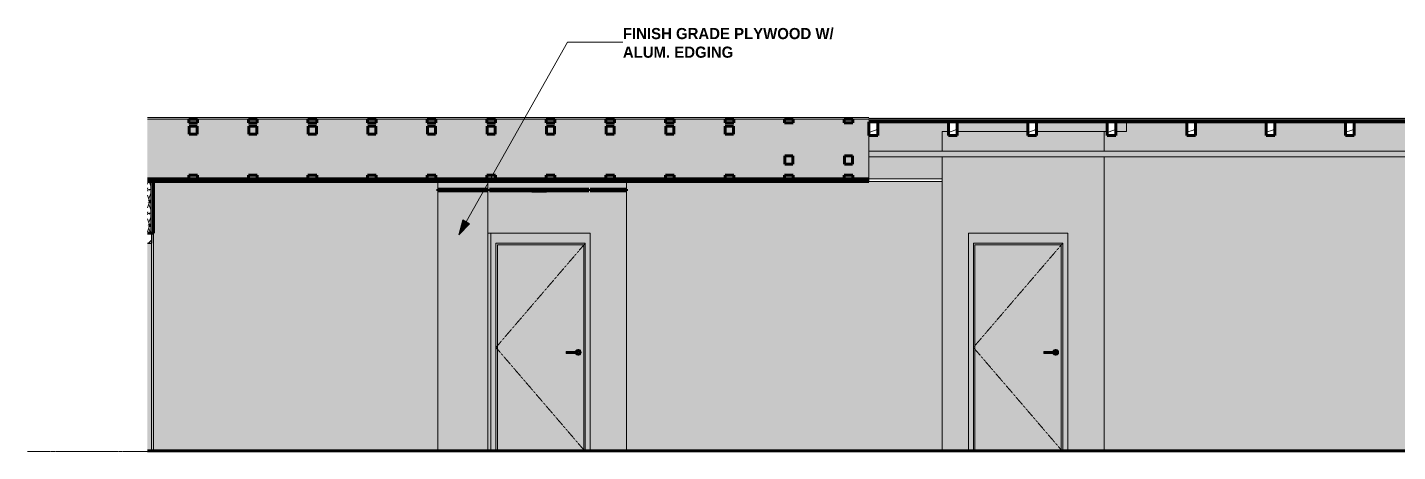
# Model space of a CAD drawing. Header units: inches. Extents: x -3510 to 2128, y -38 to 218.
# Drawn here: x -3510 to -2958, y 0 to 171 of the extents above; entities that cross this region are included whole.
import ezdxf

# ---------------------------------------------------------------- set-up
doc = ezdxf.new("R2010")
doc.units = ezdxf.units.IN
doc.header["$MEASUREMENT"] = 0
doc.linetypes.add('Dash 1_16_', pattern=[0.125, 0.0625, -0.0625])
doc.linetypes.add('Grid Line 1_2_', pattern=[0.875, 0.5, -0.125, 0.125, -0.125])
for name, color, linetype, lineweight in [('0-1', 7, 'Continuous', 5), ('0-3', 50, 'Continuous', 9), ('A-CLNG-1', 251, 'Continuous', 5), ('A-CLNG-2', 250, 'Continuous', 60), ('A-CLNG-3', 7, 'Continuous', 18), ('A-CLNG-4', 13, 'Continuous', 5), ('A-CLNG-5', 13, 'Continuous', 60), ('A-CLNG-PATT-1', 50, 'Continuous', 9), ('A-DOOR', 31, 'Continuous', 18), ('A-DOOR-5', 31, 'Continuous', 30), ('A-DOOR-6', 31, 'Dash 1_16_', 9), ('A-DOOR-7', 31, 'Continuous', 9), ('A-DOOR-FRAM', 31, 'Continuous', 9), ('A-DOOR-FRAM-3', 31, 'Continuous', 30), ('A-DOOR-FRAM-4', 31, 'Continuous', 18), ('A-FLOR-1', 31, 'Continuous', 5), ('A-FLOR-2', 8, 'Continuous', 5), ('A-FLOR-3', 7, 'Continuous', 18), ('A-FLOR-4', 250, 'Continuous', 60), ('A-FLOR-LEVL-1', 51, 'Grid Line 1_2_', 9), ('A-FLOR-MCUT-1', 7, 'Continuous', 18), ('A-FLOR-PATT-1', 252, 'Continuous', 9), ('A-FLOR-PATT-2', 253, 'Continuous', 9), ('A-FLOR-PATT-3', 50, 'Continuous', 9), ('A-WALL', 113, 'Continuous', 18), ('A-WALL-PATT-1', 111, 'Continuous', 9), ('E-LITE-EQPM', 33, 'Continuous', 9), ('G-ANNO-TEXT', 231, 'Continuous', 9), ('I-WALL', 2, 'Continuous', 18), ('I-WALL-3', 2, 'Continuous', 5), ('I-WALL-4', 2, 'Continuous', 60), ('P-PIPE', 3, 'Continuous', 9), ('P-PIPE-1', 3, 'Continuous', 5), ('S-BEAM', 12, 'Continuous', 9), ('S-BEAM-1', 250, 'Continuous', 60), ('S-BEAM-3', 50, 'Continuous', 9)]:
    doc.layers.add(name, color=color, linetype=linetype, lineweight=lineweight)
doc.styles.add('Century Gothic_B', font='GOTHICB.TTF', dxfattribs={"height": 4.5})
pattern_1 = [(161.57, (-2832.153, 0.24), (-1.92045124, 0.00015035), [0, -13.661, 1.517, 0]), (18.43, (-2832.633, 0.24), (-1.92045124, -0.00015035), [0, -13.661, 1.517, 0]), (108.43, (-2832.153, 0.24), (0.9599691, -4.80073665), [4.553, -10.625]), (71.57, (-2832.633, 0.24), (0.9599691, 4.80073665), [4.553, -10.625])]
pattern_2 = [(0, (-2832.393, 0), (0, 2.399), []), (315, (-2832.393, 0), (2.398506, 0), [3.393, -3.393]), (45, (-2832.393, 0), (2.398506, 0), [3.393, -3.393])]
pattern_3 = [(0, (-2832.393, 0), (7.68, 1.92), [0.634, -5.126, 0.634, -5.126, -30.72]), (0, (-2832.393, 0), (7.68, 1.92), [-11.52, 0.634, -10.886, 0.634, -5.126, -13.44]), (0, (-2832.393, 0), (7.68, 1.92), [-28.8, 0.634, -3.206, 0.634, -8.966]), (120, (-2829.513, 0.96), (-5.502769, 5.691075), [0.634, -5.126, 0.634, -5.126, -30.72]), (120, (-2829.513, 0.96), (-5.502769, 5.691075), [-11.52, 0.634, -10.886, 0.634, -5.126, -13.44]), (120, (-2829.513, 0.96), (-5.502769, 5.691075), [-28.8, 0.634, -3.206, 0.634, -8.966]), (240, (-2828.553, 4.8), (-2.177231, -7.611075), [0.634, -5.126, 0.634, -5.126, -30.72]), (240, (-2828.553, 4.8), (-2.177231, -7.611075), [-11.52, 0.634, -10.886, 0.634, -5.126, -13.44]), (240, (-2828.553, 4.8), (-2.177231, -7.611075), [-28.8, 0.634, -3.206, 0.634, -8.966])]
pattern_4 = [(135, (-2832.393, 0), (-2.12132, -2.12132), [])]
pattern_5 = [(0, (-2832.393, 0), (15.36, 3.84), [0.634, -10.886, 0.634, -10.886, -61.44]), (0, (-2832.393, 0), (15.36, 3.84), [-23.04, 0.634, -22.406, 0.634, -10.886, -26.88]), (0, (-2832.393, 0), (15.36, 3.84), [-57.6, 0.634, -7.046, 0.634, -18.566]), (120, (-2826.633, 1.92), (-11.005538, 11.38215), [0.634, -10.886, 0.634, -10.886, -61.44]), (120, (-2826.633, 1.92), (-11.005538, 11.38215), [-23.04, 0.634, -22.406, 0.634, -10.886, -26.88]), (120, (-2826.633, 1.92), (-11.005538, 11.38215), [-57.6, 0.634, -7.046, 0.634, -18.566]), (240, (-2824.713, 9.6), (-4.354462, -15.22215), [0.634, -10.886, 0.634, -10.886, -61.44]), (240, (-2824.713, 9.6), (-4.354462, -15.22215), [-23.04, 0.634, -22.406, 0.634, -10.886, -26.88]), (240, (-2824.713, 9.6), (-4.354462, -15.22215), [-57.6, 0.634, -7.046, 0.634, -18.566])]
pattern_6 = [(216.87, (-2829.194, 7.997), (23.9897714, 15.993643), [3.998, -35.986]), (206.565, (-2824.396, 5.598), (-7.99708, -7.99662), [8.941, -8.941]), (198.435, (-2824.396, 1.599), (-15.993845, -7.997098), [5.058, -20.23])]

# ---------------------------------------------------------------- blocks, each defined once
blk = doc.blocks.new('CTR - 1st Phase - Shell_rvt-1-INTERIOR ELEVATION - CORRIDOR NORTH _102_ - EAST WALL')
at = {"layer": 'A-CLNG-1'}
blk.add_hatch(color=256, dxfattribs=at).paths.add_polyline_path([(-3461.55, 109.5), (-3170.93, 109.5), (-3170.93, 110), (-3461.55, 110)], flags=0)
at = {"layer": 'A-CLNG-PATT-1'}
h = blk.add_hatch(dxfattribs=at)
h.set_pattern_fill('FP_5', color=256, style=0, pattern_type=2)
h.set_pattern_definition(pattern_5)
h.paths.add_polyline_path([(-3181.63, 108.87), (-3170.93, 108.87), (-3170.93, 109.5), (-3461.55, 109.5), (-3461.55, 108.87), (-3197.18, 108.87)], flags=0)
at = {"layer": 'A-FLOR-1'}
h = blk.add_hatch(color=256, dxfattribs=at)
h.paths.add_polyline_path([(-3170.93, 110), (-3141.37, 110), (-3141.37, 118.81), (-3170.93, 118.81), (-3170.93, 117.92)], flags=0)
h.paths.add_polyline_path([(-3150.53, 121.19), (-3141.37, 121.19), (-3141.37, 129), (-3138.87, 129), (-3138.87, 133), (-3167.37, 133), (-3167.37, 127.5), (-3170.87, 127.5), (-3170.87, 133), (-3170.93, 133), (-3170.93, 121.19), (-3166.08, 121.19)], flags=0)
h.paths.add_polyline_path([(-3090.81, 129), (-3075.02, 129), (-3075.02, 133), (-3103.37, 133), (-3103.37, 129), (-3091.7, 129)], flags=0)
h.paths.add_polyline_path([(-3106.87, 129), (-3106.87, 133), (-3135.37, 133), (-3135.37, 129), (-3130.81, 129)], flags=0)
h = blk.add_hatch(color=256, dxfattribs=at)
h.paths.add_polyline_path([(-2796.02, 129), (-2796.02, 133), (-2803.9, 133), (-2803.9, 129)], flags=0)
h.paths.add_polyline_path([(-3074.87, 129), (-3074.87, 133), (-3075.02, 133), (-3075.02, 129)], flags=0)
h.paths.add_polyline_path([(-3071.37, 129), (-3067.15, 129), (-3067.15, 133), (-3071.37, 133)], flags=0)
at = {"layer": 'A-FLOR-2'}
blk.add_hatch(color=256, dxfattribs=at).paths.add_polyline_path([(-2466.27, 133.75), (-2466.27, 134.25), (-3170.93, 134.25), (-3170.93, 133.75), (-2468.21, 133.75)], flags=0)
at = {"layer": 'A-FLOR-PATT-1'}
h = blk.add_hatch(dxfattribs=at)
h.set_pattern_fill('FP_1', color=256, style=0, pattern_type=2)
h.set_pattern_definition(pattern_1)
h.paths.add_polyline_path([(-3461.55, 110), (-3170.93, 110), (-3170.93, 134), (-3461.55, 134), (-3461.55, 117.92)], flags=0)
at = {"layer": 'A-FLOR-PATT-2'}
h = blk.add_hatch(dxfattribs=at)
h.set_pattern_fill('FP_2', color=256, style=0, pattern_type=2)
h.set_pattern_definition(pattern_2)
h.paths.add_polyline_path([(-3302.15, 134), (-3170.93, 134), (-3170.93, 134.75), (-3461.55, 134.75), (-3461.55, 134), (-3306.04, 134)], flags=0)
h = blk.add_hatch(dxfattribs=at)
h.set_pattern_fill('FP_3', color=256, style=0, pattern_type=2)
h.set_pattern_definition(pattern_3)
h.paths.add_polyline_path([(-2466.27, 134.25), (-2466.27, 134.77), (-3170.93, 134.77), (-3170.93, 134.25), (-2468.21, 134.25)], flags=0)
h = blk.add_hatch(dxfattribs=at)
h.set_pattern_fill('FP_3', color=256, style=0, pattern_type=2)
h.set_pattern_definition(pattern_3)
h.paths.add_polyline_path([(-3170.93, 0), (-3170.93, 0), (-3212.73, 0)], flags=0)
at = {"layer": 'A-FLOR-PATT-3'}
h = blk.add_hatch(dxfattribs=at)
h.set_pattern_fill('FP_2', color=256, style=0, pattern_type=2)
h.set_pattern_definition(pattern_2)
h.paths.add_polyline_path([(-3170.93, 133), (-2466.27, 133), (-2466.27, 133.75), (-3170.93, 133.75)], flags=0)
h = blk.add_hatch(dxfattribs=at)
h.set_pattern_fill('FP_4', color=256, style=0, pattern_type=2)
h.set_pattern_definition(pattern_4)
h.paths.add_polyline_path([(-3321.15, 0), (-3170.93, 0), (-3170.93, 0.37), (-3461.55, 0.37), (-3461.55, 0), (-3323.15, 0)], flags=0)
h = blk.add_hatch(dxfattribs=at)
h.set_pattern_fill('FP_4', color=256, style=0, pattern_type=2)
h.set_pattern_definition(pattern_4)
h.paths.add_polyline_path([(-2742.24, 0), (-2466.27, 0), (-2466.27, 0.37), (-3170.93, 0.37), (-3170.93, 0), (-2777.3, 0)], flags=0)
at = {"layer": 'A-CLNG-2'}
for p, q in [((-3461.55, 110), (-3170.93, 110)), ((-3461.55, 108.87), (-3170.93, 108.87))]:
    blk.add_line(p, q, dxfattribs=at)
at = {"layer": 'A-CLNG-3'}
for p, q in [((-3170.93, 109.5), (-3461.55, 109.5)), ((-3170.93, 110), (-3141.37, 110)), ((-3170.93, 110), (-3170.93, 108.87)), ((-3141.37, 108.87), (-3170.93, 108.87))]:
    blk.add_line(p, q, dxfattribs=at)
at = {"layer": 'A-FLOR-3'}
for p, q in [((-3170.93, 121.19), (-3170.93, 133)), ((-3075.02, 129), (-3075.02, 133)), ((-3170.93, 110), (-3170.93, 118.81)), ((-3141.37, 110), (-3170.93, 110))]:
    blk.add_line(p, q, dxfattribs=at)
at = {"layer": 'A-FLOR-4'}
for p, q in [((-3170.93, 133), (-2466.27, 133)), ((-3461.55, 110), (-3170.93, 110)), ((-3461.55, 0.37), (-3170.93, 0.37)), ((-3170.93, 0.37), (-2466.27, 0.37))]:
    blk.add_line(p, q, dxfattribs=at)
at = {"layer": 'A-FLOR-MCUT-1'}
for p, q in [((-3170.93, 134.75), (-3461.55, 134.75)), ((-3170.93, 134), (-3461.55, 134)), ((-2466.27, 134.25), (-3170.93, 134.25)), ((-2466.27, 133.75), (-3170.93, 133.75)), ((-3170.93, 0), (-3461.55, 0)), ((-2466.27, 0), (-3170.93, 0))]:
    blk.add_line(p, q, dxfattribs=at)
blk = doc.blocks.new('LVL-Laminated Veneer Lumber - 4X6 S_ PINE - NO_ 1-2419997-INTERIOR ELEVATION - CORRIDOR NORTH _102_ - EAST WALL')
at = {"layer": 'S-BEAM'}
h = blk.add_hatch(dxfattribs=at)
h.set_pattern_fill('FP_7', color=256, style=0, pattern_type=2)
h.set_pattern_definition(pattern_6)
h.paths.add_polyline_path([(-3167.37, 127.5), (-3167.37, 133), (-3170.87, 133), (-3170.87, 127.5)], flags=0)
at = {"layer": 'S-BEAM-1'}
for p, q in [((-3167.37, 133), (-3170.87, 133)), ((-3170.87, 133), (-3170.87, 127.5)), ((-3167.37, 133), (-3167.37, 127.5)), ((-3170.87, 127.5), (-3167.37, 127.5))]:
    blk.add_line(p, q, dxfattribs=at)
blk = doc.blocks.new('LVL-Laminated Veneer Lumber - 4X6 S_ PINE - NO_ 1-V1-INTERIOR ELEVATION - CORRIDOR NORTH _102_ - EAST WALL')
at = {"layer": 'S-BEAM'}
h = blk.add_hatch(dxfattribs=at)
h.set_pattern_fill('FP_7', color=256, style=0, pattern_type=2)
h.set_pattern_definition(pattern_6)
h.paths.add_polyline_path([(-3138.87, 127.5), (-3135.37, 127.5), (-3135.37, 133), (-3138.87, 133), (-3138.87, 129)], flags=0)
at = {"layer": 'S-BEAM-1'}
for p, q in [((-3135.37, 133), (-3138.87, 133)), ((-3138.87, 133), (-3138.87, 127.5)), ((-3135.37, 133), (-3135.37, 127.5)), ((-3138.87, 127.5), (-3135.37, 127.5))]:
    blk.add_line(p, q, dxfattribs=at)
blk = doc.blocks.new('LVL-Laminated Veneer Lumber - 4X6 S_ PINE - NO_ 1-1619293-INTERIOR ELEVATION - CORRIDOR NORTH _102_ - EAST WALL')
at = {"layer": 'S-BEAM'}
h = blk.add_hatch(dxfattribs=at)
h.set_pattern_fill('FP_7', color=256, style=0, pattern_type=2)
h.set_pattern_definition(pattern_6)
h.paths.add_polyline_path([(-3106.87, 127.5), (-3103.37, 127.5), (-3103.37, 133), (-3106.87, 133), (-3106.87, 129)], flags=0)
at = {"layer": 'S-BEAM-1'}
for p, q in [((-3103.37, 133), (-3106.87, 133)), ((-3106.87, 133), (-3106.87, 127.5)), ((-3103.37, 133), (-3103.37, 127.5)), ((-3106.87, 127.5), (-3103.37, 127.5))]:
    blk.add_line(p, q, dxfattribs=at)
blk = doc.blocks.new('LVL-Laminated Veneer Lumber - 4X6 S_ PINE - NO_ 1-V2-INTERIOR ELEVATION - CORRIDOR NORTH _102_ - EAST WALL')
at = {"layer": 'S-BEAM'}
h = blk.add_hatch(dxfattribs=at)
h.set_pattern_fill('FP_7', color=256, style=0, pattern_type=2)
h.set_pattern_definition(pattern_6)
h.paths.add_polyline_path([(-3074.87, 127.5), (-3071.37, 127.5), (-3071.37, 133), (-3074.87, 133), (-3074.87, 129)], flags=0)
at = {"layer": 'S-BEAM-1'}
for p, q in [((-3071.37, 133), (-3074.87, 133)), ((-3074.87, 133), (-3074.87, 127.5)), ((-3071.37, 133), (-3071.37, 127.5)), ((-3074.87, 127.5), (-3071.37, 127.5))]:
    blk.add_line(p, q, dxfattribs=at)
blk = doc.blocks.new('LVL-Laminated Veneer Lumber - 4X6 S_ PINE - NO_ 1-1619292-INTERIOR ELEVATION - CORRIDOR NORTH _102_ - EAST WALL')
at = {"layer": 'S-BEAM'}
h = blk.add_hatch(dxfattribs=at)
h.set_pattern_fill('FP_7', color=256, style=0, pattern_type=2)
h.set_pattern_definition(pattern_6)
h.paths.add_polyline_path([(-3042.87, 127.5), (-3039.37, 127.5), (-3039.37, 133), (-3042.87, 133), (-3042.87, 129)], flags=0)
at = {"layer": 'S-BEAM-1'}
for p, q in [((-3039.37, 133), (-3042.87, 133)), ((-3042.87, 133), (-3042.87, 127.5)), ((-3039.37, 133), (-3039.37, 127.5)), ((-3042.87, 127.5), (-3039.37, 127.5))]:
    blk.add_line(p, q, dxfattribs=at)
blk = doc.blocks.new('LVL-Laminated Veneer Lumber - 4X6 S_ PINE - NO_ 1-V3-INTERIOR ELEVATION - CORRIDOR NORTH _102_ - EAST WALL')
at = {"layer": 'S-BEAM'}
h = blk.add_hatch(dxfattribs=at)
h.set_pattern_fill('FP_7', color=256, style=0, pattern_type=2)
h.set_pattern_definition(pattern_6)
h.paths.add_polyline_path([(-3010.87, 127.5), (-3007.37, 127.5), (-3007.37, 133), (-3010.87, 133), (-3010.87, 129)], flags=0)
at = {"layer": 'S-BEAM-1'}
for p, q in [((-3007.37, 133), (-3010.87, 133)), ((-3010.87, 133), (-3010.87, 127.5)), ((-3007.37, 133), (-3007.37, 127.5)), ((-3010.87, 127.5), (-3007.37, 127.5))]:
    blk.add_line(p, q, dxfattribs=at)
blk = doc.blocks.new('LVL-Laminated Veneer Lumber - 4X6 S_ PINE - NO_ 1-V4-INTERIOR ELEVATION - CORRIDOR NORTH _102_ - EAST WALL')
at = {"layer": 'S-BEAM'}
h = blk.add_hatch(dxfattribs=at)
h.set_pattern_fill('FP_7', color=256, style=0, pattern_type=2)
h.set_pattern_definition(pattern_6)
h.paths.add_polyline_path([(-2978.87, 127.5), (-2975.37, 127.5), (-2975.37, 133), (-2978.87, 133), (-2978.87, 129)], flags=0)
at = {"layer": 'S-BEAM-1'}
for p, q in [((-2975.37, 133), (-2978.87, 133)), ((-2978.87, 133), (-2978.87, 127.5)), ((-2975.37, 133), (-2975.37, 127.5)), ((-2978.87, 127.5), (-2975.37, 127.5))]:
    blk.add_line(p, q, dxfattribs=at)
blk = doc.blocks.new('TRUSS - 24_-2435744-INTERIOR ELEVATION - CORRIDOR NORTH _102_ - EAST WALL')
at = {"layer": 'S-BEAM-1'}
for p, q in [((-3180.87, 134), (-3180.87, 132.5)), ((-3180.87, 134), (-3177.37, 134)), ((-3180.87, 132.5), (-3177.37, 132.5)), ((-3177.37, 132.5), (-3177.37, 134)), ((-3180.75, 119.19), (-3177.5, 119.19)), ((-3180.75, 119.19), (-3180.75, 115.94)), ((-3177.5, 115.94), (-3180.75, 115.94)), ((-3177.5, 119.19), (-3177.5, 115.94)), ((-3180.87, 111.5), (-3180.87, 110)), ((-3180.87, 111.5), (-3177.37, 111.5)), ((-3177.37, 110), (-3177.37, 111.5)), ((-3180.87, 110), (-3177.37, 110))]:
    blk.add_line(p, q, dxfattribs=at)
blk = doc.blocks.new('TRUSS - 24_-2435782-INTERIOR ELEVATION - CORRIDOR NORTH _102_ - EAST WALL')
at = {"layer": 'S-BEAM-1'}
for p, q in [((-3228.87, 134), (-3228.87, 132.5)), ((-3228.87, 134), (-3225.37, 134)), ((-3228.87, 132.5), (-3225.37, 132.5)), ((-3225.37, 132.5), (-3225.37, 134)), ((-3228.75, 131.18), (-3225.5, 131.18)), ((-3228.75, 131.18), (-3228.75, 127.92)), ((-3225.5, 127.92), (-3228.75, 127.92)), ((-3225.5, 131.18), (-3225.5, 127.92)), ((-3228.87, 111.5), (-3228.87, 110)), ((-3228.87, 111.5), (-3225.37, 111.5)), ((-3225.37, 110), (-3225.37, 111.5)), ((-3228.87, 110), (-3225.37, 110))]:
    blk.add_line(p, q, dxfattribs=at)
blk = doc.blocks.new('LVL-Laminated Veneer Lumber - LVL 5_25_ X 14_-2419980-INTERIOR ELEVATION - CORRIDOR NORTH _102_ - EAST WALL')
at = {"layer": 'S-BEAM-3'}
blk.add_line((-3170.93, 133), (-3170.93, 121.19), dxfattribs=at)
blk = doc.blocks.new('CTR - 1st Phase - Structure_rvt-1-INTERIOR ELEVATION - CORRIDOR NORTH _102_ - EAST WALL')
at = {"layer": '0-3'}
for name, p in [('TRUSS - 24_-2435782-INTERIOR ELEVATION - CORRIDOR NORTH _102_ - EAST WALL', (-216, 0)), ('TRUSS - 24_-2435782-INTERIOR ELEVATION - CORRIDOR NORTH _102_ - EAST WALL', (-192, 0)), ('TRUSS - 24_-2435782-INTERIOR ELEVATION - CORRIDOR NORTH _102_ - EAST WALL', (-168, 0)), ('TRUSS - 24_-2435782-INTERIOR ELEVATION - CORRIDOR NORTH _102_ - EAST WALL', (-144, 0)), ('TRUSS - 24_-2435782-INTERIOR ELEVATION - CORRIDOR NORTH _102_ - EAST WALL', (-120, 0)), ('TRUSS - 24_-2435782-INTERIOR ELEVATION - CORRIDOR NORTH _102_ - EAST WALL', (-96, 0)), ('TRUSS - 24_-2435782-INTERIOR ELEVATION - CORRIDOR NORTH _102_ - EAST WALL', (-72, 0)), ('TRUSS - 24_-2435782-INTERIOR ELEVATION - CORRIDOR NORTH _102_ - EAST WALL', (-48, 0)), ('TRUSS - 24_-2435782-INTERIOR ELEVATION - CORRIDOR NORTH _102_ - EAST WALL', (-24, 0)), ('TRUSS - 24_-2435782-INTERIOR ELEVATION - CORRIDOR NORTH _102_ - EAST WALL', (0, 0)), ('TRUSS - 24_-2435744-INTERIOR ELEVATION - CORRIDOR NORTH _102_ - EAST WALL', (-24, 0)), ('TRUSS - 24_-2435744-INTERIOR ELEVATION - CORRIDOR NORTH _102_ - EAST WALL', (0, 0)), ('LVL-Laminated Veneer Lumber - LVL 5_25_ X 14_-2419980-INTERIOR ELEVATION - CORRIDOR NORTH _102_ - EAST WALL', (0, 0)), ('LVL-Laminated Veneer Lumber - 4X6 S_ PINE - NO_ 1-2419997-INTERIOR ELEVATION - CORRIDOR NORTH _102_ - EAST WALL', (0, 0)), ('LVL-Laminated Veneer Lumber - 4X6 S_ PINE - NO_ 1-V1-INTERIOR ELEVATION - CORRIDOR NORTH _102_ - EAST WALL', (0, 0)), ('LVL-Laminated Veneer Lumber - 4X6 S_ PINE - NO_ 1-1619293-INTERIOR ELEVATION - CORRIDOR NORTH _102_ - EAST WALL', (0, 0)), ('LVL-Laminated Veneer Lumber - 4X6 S_ PINE - NO_ 1-V2-INTERIOR ELEVATION - CORRIDOR NORTH _102_ - EAST WALL', (0, 0)), ('LVL-Laminated Veneer Lumber - 4X6 S_ PINE - NO_ 1-1619292-INTERIOR ELEVATION - CORRIDOR NORTH _102_ - EAST WALL', (0, 0)), ('LVL-Laminated Veneer Lumber - 4X6 S_ PINE - NO_ 1-V3-INTERIOR ELEVATION - CORRIDOR NORTH _102_ - EAST WALL', (0, 0)), ('LVL-Laminated Veneer Lumber - 4X6 S_ PINE - NO_ 1-V4-INTERIOR ELEVATION - CORRIDOR NORTH _102_ - EAST WALL', (0, 0))]:
    blk.add_blockref(name, p, dxfattribs=at)
blk = doc.blocks.new('HOLLOW METAL - UNIT DOOR-2318850-INTERIOR ELEVATION - CORRIDOR NORTH _102_ - EAST WALL')
at = {"layer": 'A-DOOR-FRAM'}
h = blk.add_hatch(dxfattribs=at)
h.set_pattern_fill('FP_6', color=256, style=0, pattern_type=2)
h.set_pattern_definition([(45, (-2832.393, 0), (-3.18198, 3.18198), [])])
h.paths.add_polyline_path([(-3459.96, 84), (-3459.96, 88), (-3461.55, 88), (-3461.55, 84), (-3460.21, 84)], flags=0)
at = {"layer": 'A-DOOR-FRAM-3'}
blk.add_hatch(color=256, dxfattribs=at).paths.add_polyline_path([(-3459.96, 0.37), (-3459.96, 84), (-3461.55, 84), (-3461.55, 0.37)], flags=0)
at = {"layer": 'A-DOOR-FRAM'}
blk.add_line((-3459.96, 84), (-3459.96, 0.37), dxfattribs=at)
at = {"layer": 'A-DOOR-FRAM-3'}
for p, q in [((-3459.96, 88), (-3461.55, 88)), ((-3461.55, 84), (-3459.96, 84)), ((-3459.96, 88), (-3459.96, 84))]:
    blk.add_line(p, q, dxfattribs=at)
blk = doc.blocks.new('HOLLOW METAL - UNIT DOOR-2191977-INTERIOR ELEVATION - CORRIDOR NORTH _102_ - EAST WALL')
at = {"layer": 'A-DOOR'}
h = blk.add_hatch(color=256, dxfattribs=at)
h.paths.add_polyline_path([(-3093.44, 0.37), (-3093.44, 83.37), (-3128.19, 83.37), (-3128.19, 0.37)], flags=0)
h.paths.add_polyline_path([(-3095.67, 38.82), (-3095.97, 38.86), (-3096.26, 38.98), (-3096.5, 39.16), (-3096.69, 39.41), (-3096.77, 39.61), (-3100.49, 39.62), (-3100.49, 40.39), (-3096.77, 40.39), (-3096.69, 40.59), (-3096.5, 40.84), (-3096.26, 41.02), (-3095.97, 41.14), (-3095.67, 41.18), (-3095.36, 41.14), (-3095.08, 41.02), (-3094.83, 40.84), (-3094.64, 40.59), (-3094.53, 40.31), (-3094.48, 40), (-3094.53, 39.69), (-3094.64, 39.41), (-3094.83, 39.16), (-3095.13, 38.96), (-3095.36, 38.86)], flags=0)
for points in [[(-3100.49, 40), (-3096.35, 40.01), (-3096.35, 40.39), (-3100.49, 40.38), (-3100.49, 40.01)], [(-3096.85, 39.61), (-3096.35, 39.62), (-3096.35, 40), (-3100.49, 40), (-3100.49, 39.61), (-3097.01, 39.61)], [(-3096.35, 40), (-3095.37, 40.01), (-3095.4, 40.13), (-3095.47, 40.25), (-3095.55, 40.33), (-3095.61, 40.36), (-3095.68, 40.38), (-3095.86, 40.38), (-3095.95, 40.38), (-3096.35, 40.38), (-3096.35, 40.01)]]:
    blk.add_hatch(color=256, dxfattribs=at).paths.add_polyline_path(points, flags=0)
h = blk.add_hatch(color=256, dxfattribs=at)
h.paths.add_polyline_path([(-3095.49, 40.28), (-3095.4, 40.13), (-3095.38, 40.1), (-3095.37, 39.99), (-3095.41, 39.83), (-3095.47, 39.75), (-3095.48, 39.76), (-3095.42, 40.01), (-3095.48, 40.25)], flags=0)
h.paths.add_polyline_path([(-3095.67, 38.82), (-3095.36, 38.86), (-3095.08, 38.98), (-3094.83, 39.16), (-3094.64, 39.41), (-3094.53, 39.69), (-3094.49, 40.01), (-3094.53, 40.31), (-3094.64, 40.59), (-3094.83, 40.84), (-3095.08, 41.02), (-3095.36, 41.14), (-3095.67, 41.18), (-3095.97, 41.14), (-3096.26, 41.02), (-3096.5, 40.84), (-3096.69, 40.59), (-3096.76, 40.39), (-3095.75, 40.38), (-3095.76, 40.39), (-3095.61, 40.36), (-3095.5, 40.29), (-3095.49, 40.25), (-3095.43, 39.97), (-3095.49, 39.72), (-3095.62, 39.64), (-3095.7, 39.62), (-3095.87, 39.61), (-3095.94, 39.62), (-3096.77, 39.61), (-3096.69, 39.41), (-3096.5, 39.16), (-3096.2, 38.96), (-3095.97, 38.86)], flags=0)
h = blk.add_hatch(color=256, dxfattribs=at)
h.paths.add_polyline_path([(-3095.49, 39.72), (-3095.39, 39.88), (-3095.38, 39.9), (-3095.38, 40), (-3095.42, 40), (-3095.48, 39.75)], flags=0)
h.paths.add_polyline_path([(-3095.76, 39.61), (-3095.61, 39.64), (-3095.55, 39.67), (-3095.49, 39.75), (-3095.42, 40), (-3096.35, 40), (-3096.35, 39.61), (-3096.32, 39.62), (-3095.79, 39.61)], flags=0)
at = {"layer": 'A-DOOR-FRAM-4'}
for points in [[(-3130.81, 0.37), (-3128.81, 0.37), (-3128.81, 84), (-3092.81, 84), (-3092.81, 0.37), (-3090.81, 0.37), (-3090.81, 88), (-3130.81, 88), (-3130.81, 33.69)], [(-3092.81, 0.37), (-3092.81, 84), (-3128.81, 84), (-3128.81, 0.37), (-3128.19, 0.37), (-3128.19, 83.37), (-3093.44, 83.37), (-3093.44, 0.37), (-3092.81, 0.37)]]:
    blk.add_hatch(color=256, dxfattribs=at).paths.add_polyline_path(points, flags=0)
at = {"layer": 'A-DOOR-6'}
for p, q in [((-3092.81, 84), (-3128.81, 42)), ((-3128.81, 42), (-3093.13, 0.37))]:
    blk.add_line(p, q, dxfattribs=at)
at = {"layer": 'A-DOOR-7'}
for p, q in [((-3096.35, 40.39), (-3100.49, 40.39)), ((-3100.49, 40), (-3100.49, 40.39)), ((-3100.49, 39.61), (-3100.49, 40)), ((-3100.49, 39.61), (-3096.35, 39.61))]:
    blk.add_line(p, q, dxfattribs=at)
at = {"layer": 'A-DOOR-7', "flags": 128}
for points in [[(-3095.76, 40.39), (-3095.76, 40.39), (-3095.77, 40.39), (-3095.77, 40.39), (-3095.77, 40.39), (-3095.78, 40.39), (-3095.78, 40.39), (-3095.79, 40.39), (-3095.79, 40.39), (-3095.8, 40.39), (-3095.81, 40.39), (-3095.82, 40.39), (-3095.83, 40.39), (-3095.84, 40.39), (-3095.85, 40.39), (-3095.87, 40.39), (-3095.88, 40.39), (-3095.9, 40.39), (-3095.91, 40.39), (-3095.93, 40.39), (-3095.94, 40.39), (-3095.96, 40.39), (-3095.98, 40.39), (-3096, 40.39), (-3096.02, 40.39), (-3096.04, 40.39), (-3096.06, 40.39), (-3096.08, 40.39), (-3096.1, 40.39), (-3096.12, 40.39), (-3096.14, 40.39), (-3096.16, 40.39), (-3096.19, 40.39), (-3096.21, 40.39), (-3096.23, 40.39), (-3096.25, 40.39), (-3096.28, 40.39), (-3096.3, 40.39), (-3096.32, 40.39), (-3096.35, 40.39), (-3096.35, 40.39)], [(-3096.35, 39.61), (-3096.33, 39.61), (-3096.31, 39.61), (-3096.28, 39.61), (-3096.26, 39.61), (-3096.24, 39.61), (-3096.21, 39.61), (-3096.19, 39.61), (-3096.17, 39.61), (-3096.15, 39.61), (-3096.12, 39.61), (-3096.1, 39.61), (-3096.08, 39.61), (-3096.06, 39.61), (-3096.04, 39.61), (-3096.02, 39.61), (-3096, 39.61), (-3095.98, 39.61), (-3095.97, 39.61), (-3095.95, 39.61), (-3095.93, 39.61), (-3095.92, 39.61), (-3095.9, 39.61), (-3095.89, 39.61), (-3095.87, 39.61), (-3095.86, 39.61), (-3095.85, 39.61), (-3095.83, 39.61), (-3095.82, 39.61), (-3095.81, 39.61), (-3095.8, 39.61), (-3095.8, 39.61), (-3095.79, 39.61), (-3095.78, 39.61), (-3095.78, 39.61), (-3095.77, 39.61), (-3095.77, 39.61), (-3095.77, 39.61), (-3095.77, 39.61), (-3095.76, 39.61)]]:
    blk.add_lwpolyline(points, dxfattribs=at)
at = {"layer": 'A-DOOR-7'}
for start, end in [(360, 160.3657), (199.5633, 360)]:
    blk.add_arc((-3095.67, 40), 1.18, start, end, dxfattribs=at)
at = {"layer": 'A-DOOR-FRAM'}
for p, q in [((-3130.81, 0.37), (-3130.81, 88)), ((-3090.81, 88), (-3130.81, 88)), ((-3128.81, 0.37), (-3128.81, 84)), ((-3128.81, 84), (-3092.81, 84)), ((-3128.19, 0.37), (-3128.19, 83.37)), ((-3128.19, 83.37), (-3093.44, 83.37)), ((-3093.44, 83.37), (-3093.44, 0.37)), ((-3092.81, 84), (-3092.81, 0.37)), ((-3090.81, 0.37), (-3090.81, 88))]:
    blk.add_line(p, q, dxfattribs=at)
blk = doc.blocks.new('265000 - Lighting - Puck Light - 6_-2282971-INTERIOR ELEVATION - CORRIDOR NORTH _102_ - EAST WALL')
at = {"layer": 'E-LITE-EQPM'}
blk.add_hatch(color=256, dxfattribs=at).paths.add_polyline_path([(-3303.74, 104.57), (-3300.74, 104.57), (-3300.74, 105.07), (-3306.74, 105.07), (-3306.74, 104.57), (-3304.51, 104.57)], flags=0)
for p, q in [((-3306.74, 105.07), (-3306.74, 104.57)), ((-3300.74, 104.57), (-3300.74, 105.07)), ((-3300.74, 104.57), (-3306.74, 104.57))]:
    blk.add_line(p, q, dxfattribs=at)

msp = doc.modelspace()

# ---------------------------------------------------------------- hatches: boundary and pattern name
at = {"layer": 'A-CLNG-4'}
h = msp.add_hatch(color=256, dxfattribs=at)
h.paths.add_polyline_path([(-3306.04, 105.07), (-3283.74, 105.07), (-3283.74, 105.82), (-3323.74, 105.82), (-3323.74, 105.07), (-3321.59, 105.07)], flags=0)
h.paths.add_polyline_path([(-3268.49, 105.07), (-3268.49, 105.82), (-3283.24, 105.82), (-3283.24, 105.07), (-3274.94, 105.07)], flags=0)
h.paths.add_polyline_path([(-3324.49, 105.07), (-3324.4, 105.07), (-3324.4, 105.82), (-3344.62, 105.82), (-3344.62, 105.07), (-3325.02, 105.07)], flags=0)
at = {"layer": 'A-WALL-PATT-1'}
h = msp.add_hatch(dxfattribs=at)
h.set_pattern_fill('FP_1', color=256, style=0, pattern_type=2)
h.set_pattern_definition(pattern_1)
h.paths.add_polyline_path([(-3461.55, 88), (-3460.21, 88), (-3460.21, 108.87), (-3461.55, 108.87), (-3461.55, 101.08)], flags=0)
h = msp.add_hatch(dxfattribs=at)
h.set_pattern_fill('FP_5', color=256, style=0, pattern_type=2)
h.set_pattern_definition(pattern_5)
h.paths.add_polyline_path([(-3459.71, 88), (-3459.09, 88), (-3459.09, 108.87), (-3459.71, 108.87), (-3459.71, 88.52)], flags=0)
at = {"layer": 'G-ANNO-TEXT'}
msp.add_hatch(color=256, dxfattribs=at).paths.add_polyline_path([(-3336.09, 87.45), (-3331.74, 91.89), (-3334.54, 93.47)], flags=0)
at = {"layer": 'I-WALL-3'}
h = msp.add_hatch(color=256, dxfattribs=at)
h.paths.add_polyline_path([(-2839.5, 0.37), (-2803.9, 0.37), (-2803.9, 118.81), (-3067.15, 118.81), (-3067.15, 0.37), (-2963.91, 0.37)], flags=0)
h.paths.add_polyline_path([(-2808.4, 121.19), (-2803.9, 121.19), (-2803.9, 133), (-2815.37, 133), (-2815.37, 127.5), (-2818.87, 127.5), (-2818.87, 133), (-2847.37, 133), (-2847.37, 127.5), (-2850.87, 127.5), (-2850.87, 133), (-2879.37, 133), (-2879.37, 127.5), (-2882.87, 127.5), (-2882.87, 133), (-2911.37, 133), (-2911.37, 127.5), (-2914.87, 127.5), (-2914.87, 133), (-2943.37, 133), (-2943.37, 127.5), (-2946.87, 127.5), (-2946.87, 133), (-2975.37, 133), (-2975.37, 127.5), (-2978.87, 127.5), (-2978.87, 133), (-3007.37, 133), (-3007.37, 127.5), (-3010.87, 127.5), (-3010.87, 133), (-3039.37, 133), (-3039.37, 127.5), (-3042.87, 127.5), (-3042.87, 133), (-3067.15, 133), (-3067.15, 121.19), (-2815.37, 121.19)], flags=0)
h = msp.add_hatch(color=256, dxfattribs=at)
h.paths.add_polyline_path([(-3130.81, 0.37), (-3130.81, 88), (-3090.81, 88), (-3090.81, 0.37), (-3076.15, 0.37), (-3076.15, 118.81), (-3141.37, 118.81), (-3141.37, 0.37), (-3141.33, 0.37)], flags=0)
h.paths.add_polyline_path([(-3141.37, 121.19), (-3076.15, 121.19), (-3076.15, 129), (-3103.37, 129), (-3103.37, 127.5), (-3106.87, 127.5), (-3106.87, 129), (-3135.37, 129), (-3135.37, 127.5), (-3138.87, 127.5), (-3138.87, 129), (-3141.37, 129)], flags=0)
h = msp.add_hatch(color=256, dxfattribs=at)
h.paths.add_polyline_path([(-3076.15, 0.37), (-3067.15, 0.37), (-3067.15, 118.81), (-3076.15, 118.81), (-3076.15, 67.38)], flags=0)
h.paths.add_polyline_path([(-3074.87, 121.19), (-3067.15, 121.19), (-3067.15, 129), (-3071.37, 129), (-3071.37, 127.5), (-3074.87, 127.5), (-3074.87, 129), (-3076.15, 129), (-3076.15, 121.19), (-3075.02, 121.19)], flags=0)
for points in [[(-3459.96, 88), (-3459.71, 88), (-3459.71, 108.87), (-3460.21, 108.87), (-3460.21, 88)], [(-3459.09, 0.37), (-3344.62, 0.37), (-3344.62, 108.87), (-3459.09, 108.87), (-3459.09, 67.38)], [(-3268.46, 0.37), (-3259.49, 0.37), (-3259.49, 108.87), (-3268.49, 108.87), (-3268.49, 0.37)], [(-3259.49, 0.37), (-3141.37, 0.37), (-3141.37, 108.87), (-3259.49, 108.87), (-3259.49, 67.38)], [(-3459.96, 0.37), (-3459.09, 0.37), (-3459.09, 88), (-3459.96, 88), (-3459.96, 67.38)], [(-3323.15, 0.37), (-3323.15, 88), (-3324.4, 88), (-3324.4, 0.37)]]:
    msp.add_hatch(color=256, dxfattribs=at).paths.add_polyline_path(points, flags=0)
h = msp.add_hatch(color=256, dxfattribs=at)
h.paths.add_polyline_path([(-3337.14, 0.37), (-3325.02, 0.37), (-3325.02, 105.07), (-3344.62, 105.07), (-3344.62, 0.37)], flags=0)
h.paths.add_polyline_path([(-3337.14, 105.82), (-3325.02, 105.82), (-3325.02, 108.87), (-3344.62, 108.87), (-3344.62, 105.82)], flags=0)
h = msp.add_hatch(color=256, dxfattribs=at)
h.paths.add_polyline_path([(-3325.02, 0.37), (-3324.4, 0.37), (-3324.4, 105.07), (-3325.02, 105.07), (-3325.02, 0.37)], flags=0)
h.paths.add_polyline_path([(-3324.49, 105.82), (-3324.4, 105.82), (-3324.4, 108.87), (-3325.02, 108.87), (-3325.02, 105.82)], flags=0)
h = msp.add_hatch(color=256, dxfattribs=at)
h.paths.add_polyline_path([(-3283.15, 0.37), (-3268.49, 0.37), (-3268.49, 105.07), (-3283.24, 105.07), (-3283.24, 105.82), (-3268.49, 105.82), (-3268.49, 108.87), (-3324.4, 108.87), (-3324.4, 88), (-3283.15, 88), (-3283.15, 33.69)], flags=0)
h.paths.add_polyline_path([(-3306.63, 104.57), (-3306.74, 104.57), (-3306.74, 105.07), (-3323.74, 105.07), (-3323.74, 105.82), (-3283.74, 105.82), (-3283.74, 105.07), (-3300.74, 105.07), (-3300.74, 104.57), (-3306.33, 104.57)], flags=0)
at = {"layer": 'P-PIPE'}
msp.add_hatch(color=256, dxfattribs=at).paths.add_polyline_path([(-2715.09, 120), (-2466.27, 120), (-2466.27, 121.19), (-3170.93, 121.19), (-3170.93, 120), (-2718.77, 120)], flags=0)
at = {"layer": 'P-PIPE-1'}
msp.add_hatch(color=256, dxfattribs=at).paths.add_polyline_path([(-3170.93, 118.81), (-2466.27, 118.81), (-2466.27, 120), (-3170.93, 120), (-3170.93, 118.85)], flags=0)

# ---------------------------------------------------------------- linework, layer by layer
at = {"layer": 'A-CLNG-5'}
for p, q in [((-3324.4, 105.82), (-3344.62, 105.82)), ((-3344.62, 105.82), (-3344.62, 105.07)), ((-3344.62, 105.07), (-3324.4, 105.07)), ((-3324.4, 105.82), (-3324.4, 105.07)), ((-3323.74, 105.82), (-3283.74, 105.82)), ((-3323.74, 105.82), (-3323.74, 105.07)), ((-3283.74, 105.07), (-3323.74, 105.07)), ((-3283.74, 105.82), (-3283.74, 105.07)), ((-3283.24, 105.82), (-3268.49, 105.82)), ((-3283.24, 105.82), (-3283.24, 105.07)), ((-3268.49, 105.07), (-3283.24, 105.07)), ((-3268.49, 105.82), (-3268.49, 105.07))]:
    msp.add_line(p, q, dxfattribs=at)
at = {"layer": 'A-FLOR-LEVL-1'}
msp.add_line((-3509.91, 0), (-2417.92, 0), dxfattribs=at)
at = {"layer": 'A-WALL'}
for p, q in [((-3460.21, 88), (-3460.21, 109.87)), ((-3459.71, 88), (-3459.71, 109.87))]:
    msp.add_line(p, q, dxfattribs=at)
at = {"layer": 'G-ANNO-TEXT'}
for p, q in [((-3336.09, 87.45), (-3292.29, 165.04)), ((-3292.29, 165.04), (-3270.01, 165.04)), ((-3334.54, 93.47), (-3336.09, 87.45)), ((-3336.09, 87.45), (-3331.74, 91.89)), ((-3331.74, 91.89), (-3334.54, 93.47))]:
    msp.add_line(p, q, dxfattribs=at)
at = {"layer": 'I-WALL'}
for p, q in [((-3067.15, 133), (-3067.15, 129)), ((-3138.87, 129), (-3141.37, 129)), ((-3141.37, 129), (-3141.37, 121.19)), ((-3106.87, 129), (-3135.37, 129)), ((-3074.87, 129), (-3103.37, 129)), ((-3076.15, 121.19), (-3076.15, 129)), ((-3071.37, 129), (-3067.15, 129)), ((-3141.37, 118.81), (-3141.37, 0.37)), ((-3076.15, 0.37), (-3076.15, 118.81)), ((-3344.62, 108.87), (-3344.62, 105.82)), ((-3344.62, 105.07), (-3344.62, 0.37)), ((-3324.4, 108.87), (-3324.4, 105.82)), ((-3324.4, 105.07), (-3324.4, 0.37)), ((-3268.49, 105.82), (-3268.49, 108.87)), ((-3268.49, 0.37), (-3268.49, 105.07)), ((-3459.09, 88), (-3459.09, 0.37)), ((-3324.4, 88), (-3323.15, 88))]:
    msp.add_line(p, q, dxfattribs=at)
at = {"layer": 'I-WALL-4'}
for p, q in [((-3459.09, 109.87), (-3461.55, 109.87)), ((-3459.09, 109.87), (-3459.09, 88)), ((-3459.09, 88), (-3461.55, 88))]:
    msp.add_line(p, q, dxfattribs=at)
at = {"layer": 'P-PIPE'}
for p, q in [((-2466.27, 121.19), (-3170.93, 121.19)), ((-3170.93, 121.19), (-3170.93, 118.81)), ((-3170.93, 118.81), (-2466.27, 118.81))]:
    msp.add_line(p, q, dxfattribs=at)

# ---------------------------------------------------------------- block references
at = {"layer": '0-1'}
for name in ['CTR - 1st Phase - Shell_rvt-1-INTERIOR ELEVATION - CORRIDOR NORTH _102_ - EAST WALL', 'CTR - 1st Phase - Structure_rvt-1-INTERIOR ELEVATION - CORRIDOR NORTH _102_ - EAST WALL']:
    msp.add_blockref(name, (0, 0), dxfattribs=at)
at = {"layer": 'A-DOOR'}
for p in [(-192.34, 0), (0, 0)]:
    msp.add_blockref('HOLLOW METAL - UNIT DOOR-2191977-INTERIOR ELEVATION - CORRIDOR NORTH _102_ - EAST WALL', p, dxfattribs=at)
at = {"layer": 'A-DOOR-5'}
msp.add_blockref('HOLLOW METAL - UNIT DOOR-2318850-INTERIOR ELEVATION - CORRIDOR NORTH _102_ - EAST WALL', (0, 0), dxfattribs=at)
at = {"layer": 'E-LITE-EQPM'}
msp.add_blockref('265000 - Lighting - Puck Light - 6_-2282971-INTERIOR ELEVATION - CORRIDOR NORTH _102_ - EAST WALL', (0, 0), dxfattribs=at)

# ---------------------------------------------------------------- texts
at = {"layer": 'G-ANNO-TEXT', "char_height": 4.5, "attachment_point": 1, "style": 'Century Gothic_B'}
for s, insert, width in [('FINISH GRADE PLYWOOD W/', (-3270.01, 170.79), 104.232), ('ALUM. EDGING', (-3270.01, 163.29), 55.752)]:
    msp.add_mtext(s, dxfattribs=dict(at, insert=insert, width=width))

doc.saveas('drawing.dxf')
